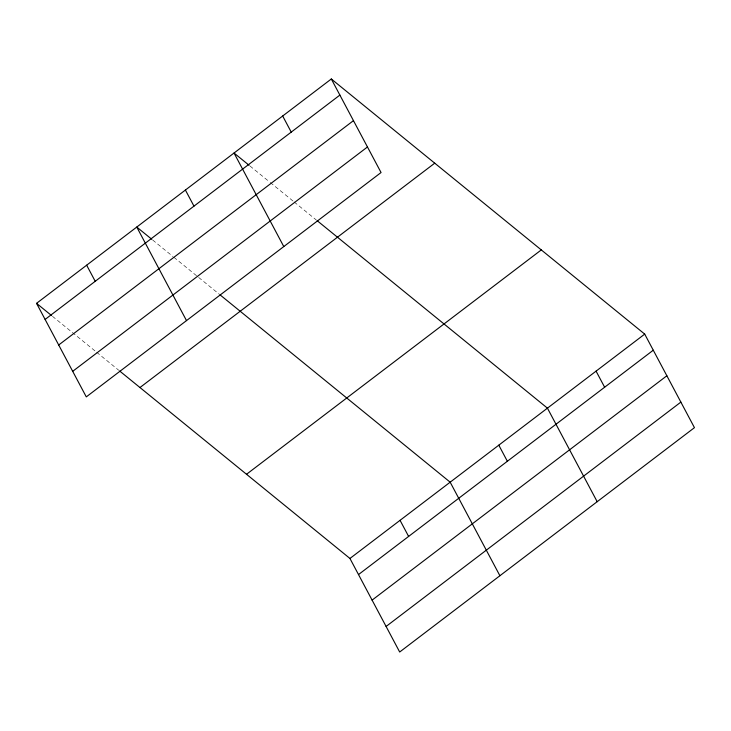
<?xml version="1.0" encoding="UTF-8"?>
<svg xmlns="http://www.w3.org/2000/svg" width="731" height="731" viewBox="0 0 731 731"><rect width="100%" height="100%" fill="white"/><g stroke="black" fill="none" stroke-linecap="round" stroke-linejoin="round"><path stroke-width="0.55" stroke-dasharray="3.65 2.74" d="M249.956 165.974L268.515 181.087M270.287 182.531L293.268 201.235M294.154 201.957L316.249 219.949M152.678 240.015L173.009 256.563M173.896 257.285L218.98 293.981M52.458 316.295L95.77 351.547M96.656 352.269L118.76 370.261"/><path stroke-width="1.1" d="M331.317 78.985L381.052 172.534L86.285 396.887L36.55 303.338L331.317 78.985L644.715 334.113L694.45 427.662L399.683 652.015L349.948 558.466L119.637 370.982M45.112 319.438L339.878 95.085M58.699 344.995L353.466 120.642M72.698 371.33L367.465 146.977M139.968 387.531L434.735 163.177M246.53 474.273L541.287 249.92M349.948 558.466L644.715 334.113M358.51 574.566L653.267 350.213M372.097 600.124L666.864 375.771M386.096 626.458L680.863 402.105M249.07 165.261L234.039 153.026L283.783 246.566M317.135 220.661L547.437 408.154L597.181 501.694M151.801 239.293L136.77 227.058L186.506 320.607M219.857 294.703L450.168 482.186L499.903 575.736M36.55 303.338L51.581 315.573M596.076 371.138L604.638 387.238M498.798 445.17L507.36 461.27M282.678 116.01L291.24 132.11M400.058 520.326L408.62 536.426M185.409 190.042L193.971 206.142M86.66 265.198L95.222 281.298"/></g></svg>
